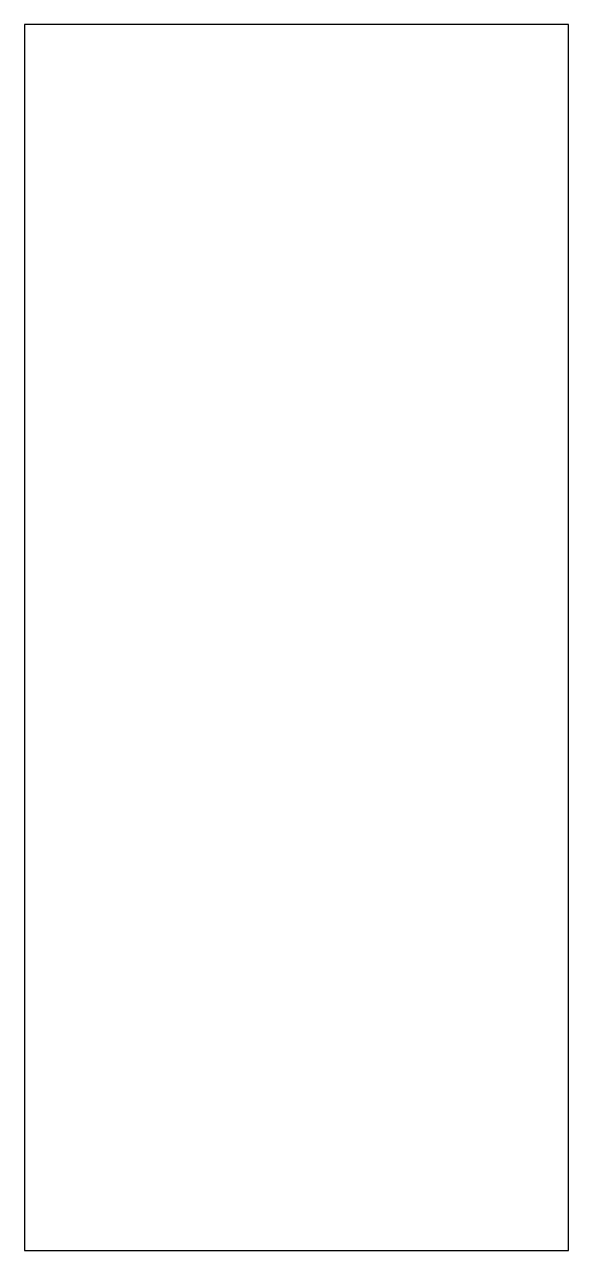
# Model space of a CAD drawing. Header units: centimetres. Extents: x -80 to 0, y -140 to 40.
import ezdxf

# ---------------------------------------------------------------- set-up
doc = ezdxf.new("R2010")
doc.units = ezdxf.units.CM
doc.layers.get('0').update_dxf_attribs({"linetype": 'CONTINUOUS'})

msp = doc.modelspace()

# ---------------------------------------------------------------- linework, layer by layer
for p, q in [((0, 40.5), (-80, 40.5)), ((-80, 40.5), (-80, -140)), ((0, -140), (0, 40.5)), ((-80, -140), (0, -140))]:
    msp.add_line(p, q)

doc.saveas('drawing.dxf')
